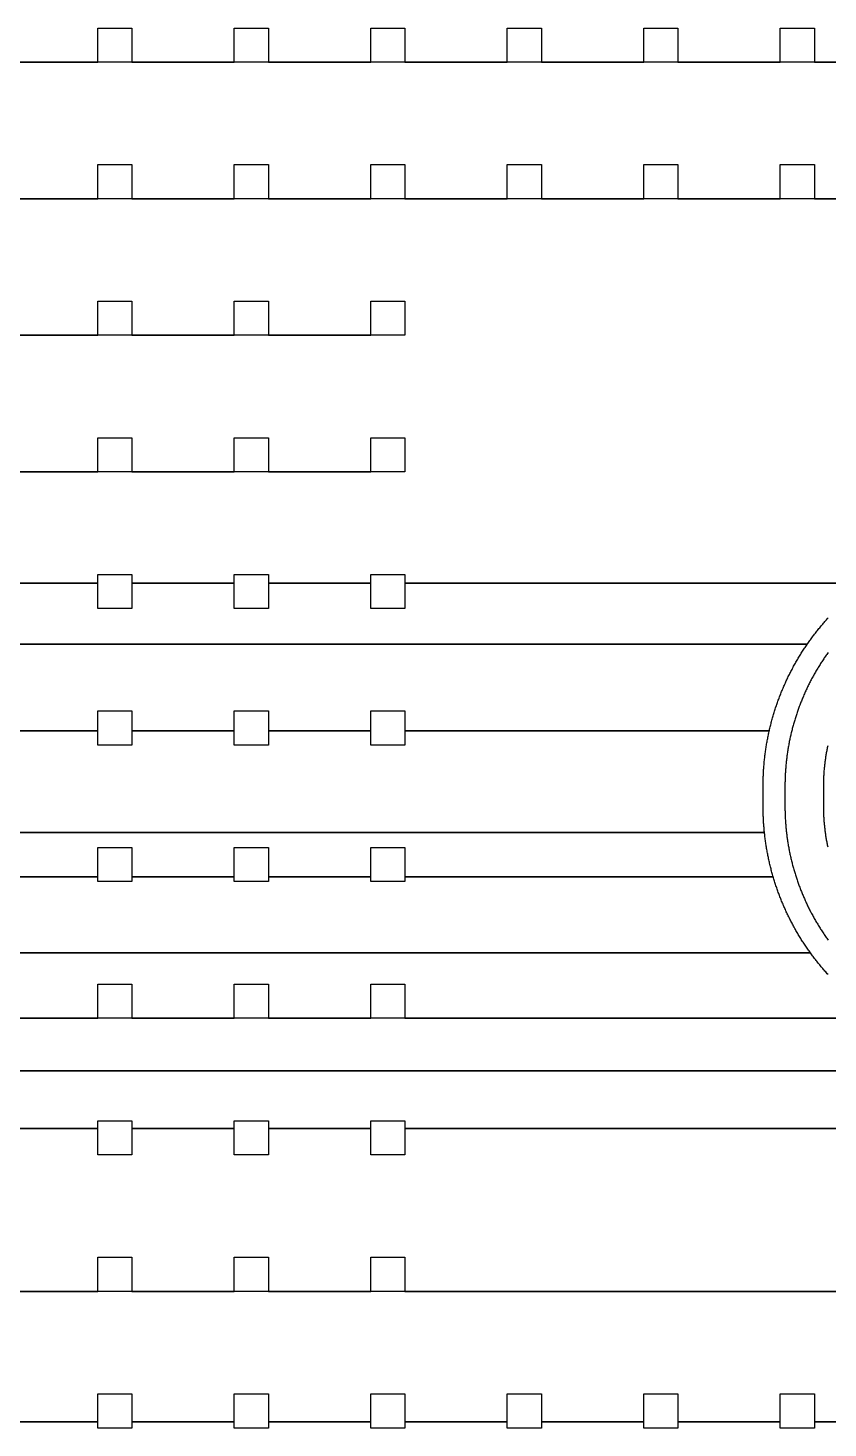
# Model space of a CAD drawing. Extents: x -3400 to 6900, y -3400 to 6900.
# Drawn here: x -214 to 373, y -1662 to -637 of the extents above; entities that cross this region are included whole.
import ezdxf

# ---------------------------------------------------------------- set-up
doc = ezdxf.new("R2010")
doc.units = 0
doc.layers.add('XOR', color=1, linetype='CONTINUOUS')

# ---------------------------------------------------------------- blocks, each defined once
blk = doc.blocks.new('CHIP_XOR')
at = {"layer": '5'}
for points in [[(-337.5, -862.5), (-262.5, -862.5), (-262.5, -837.5), (-237.5, -837.5), (-237.5, -862.5), (-162.5, -862.5), (-162.5, -837.5), (-137.5, -837.5), (-137.5, -862.5), (-62.5, -862.5), (-62.5, -837.5), (-37.5, -837.5), (-37.5, -862.5), (37.5, -862.5), (37.5, -837.5), (62.5, -837.5), (62.5, -862.5), (137.5, -862.5), (137.5, -837.5), (162.5, -837.5), (162.5, -862.5), (237.5, -862.5), (237.5, -837.5), (262.5, -837.5), (262.5, -862.5), (337.5, -862.5)], [(-337.5, -762.5), (-262.5, -762.5), (-262.5, -737.5), (-237.5, -737.5), (-237.5, -762.5), (-162.5, -762.5), (-162.5, -737.5), (-137.5, -737.5), (-137.5, -762.5), (-62.5, -762.5), (-62.5, -737.5), (-37.5, -737.5), (-37.5, -762.5), (37.5, -762.5), (37.5, -737.5), (62.5, -737.5), (62.5, -762.5), (137.5, -762.5), (137.5, -737.5), (162.5, -737.5), (162.5, -762.5), (237.5, -762.5), (237.5, -737.5), (262.5, -737.5), (262.5, -762.5), (337.5, -762.5)], [(1937.5, -762.5), (550.18, -762.5), (537.5, -762.5), (462.5, -762.5), (437.5, -762.5), (362.5, -762.5), (337.5, -762.5), (262.5, -762.5), (237.5, -762.5), (162.5, -762.5), (137.5, -762.5), (62.5, -762.5), (37.5, -762.5), (-37.5, -762.5), (-62.5, -762.5), (-137.5, -762.5), (-162.5, -762.5), (-237.5, -762.5), (-262.5, -762.5), (-337.5, -762.5)], [(-579.174, -1143.983), (-262.5, -1143.983), (-262.5, -1137.5), (-237.5, -1137.5), (-237.5, -1143.983), (-162.5, -1143.983), (-162.5, -1137.5), (-137.5, -1137.5), (-137.5, -1143.983), (-62.5, -1143.983), (-62.5, -1137.5), (-37.5, -1137.5), (-37.5, -1143.983), (301.1905, -1143.983)], [(2334.91, -862.5), (-2334.91, -862.5)], [(-2334.91, -962.5), (-262.5, -962.5), (-262.5, -937.5), (-237.5, -937.5), (-237.5, -962.5), (-162.5, -962.5), (-162.5, -937.5), (-137.5, -937.5), (-137.5, -962.5), (-62.5, -962.5), (-62.5, -937.5), (-37.5, -937.5), (-37.5, -962.5), (-62.5, -962.5), (-137.5, -962.5), (-162.5, -962.5), (-237.5, -962.5), (-262.5, -962.5), (-2334.91, -962.5)], [(-2334.91, -1062.5), (-262.5, -1062.5), (-262.5, -1037.5), (-237.5, -1037.5), (-237.5, -1062.5), (-162.5, -1062.5), (-162.5, -1037.5), (-137.5, -1037.5), (-137.5, -1062.5), (-62.5, -1062.5), (-62.5, -1037.5), (-37.5, -1037.5), (-37.5, -1062.5), (-62.5, -1062.5), (-137.5, -1062.5), (-162.5, -1062.5), (-237.5, -1062.5), (-262.5, -1062.5), (-2334.91, -1062.5)], [(-531.0875, -1188.7245), (257.2465, -1188.7245), (257.6565, -1188.132), (258.1455, -1187.4325), (258.6375, -1186.7355), (259.133, -1186.0405), (259.632, -1185.348), (260.134, -1184.6575), (260.639, -1183.9695), (261.1475, -1183.284), (261.659, -1182.601), (262.174, -1181.92), (262.692, -1181.242), (263.213, -1180.566), (263.7375, -1179.8925), (264.265, -1179.2215), (264.7955, -1178.553), (265.329, -1177.887), (265.866, -1177.2235), (266.406, -1176.5625), (266.949, -1175.904), (267.495, -1175.248), (268.044, -1174.5945), (268.596, -1173.9435), (269.1515, -1173.2955), (269.7095, -1172.65), (270.271, -1172.007), (270.835, -1171.3665), (271.4025, -1170.729), (271.9725, -1170.0935), (272.5455, -1169.4615)], [(301.1905, -1143.983), (-37.5, -1143.983), (-37.5, -1162.5), (-62.5, -1162.5), (-62.5, -1143.983), (-137.5, -1143.983), (-137.5, -1162.5), (-162.5, -1162.5), (-162.5, -1143.983), (-237.5, -1143.983), (-237.5, -1162.5), (-262.5, -1162.5), (-262.5, -1143.983), (-579.174, -1143.983)], [(272.522, -1337.127), (272.3655, -1336.4), (272.2125, -1335.6725), (272.0635, -1334.944), (271.9185, -1334.215), (271.7775, -1333.485), (271.6405, -1332.7545), (271.507, -1332.023), (271.378, -1331.291), (271.2525, -1330.5585), (271.131, -1329.825), (271.0135, -1329.091), (270.9, -1328.356), (270.7905, -1327.621), (270.685, -1326.885), (270.583, -1326.1485), (270.4855, -1325.4115), (270.3915, -1324.674), (270.302, -1323.936), (270.216, -1323.1975), (270.1345, -1322.4585), (270.0565, -1321.7195), (269.9825, -1320.9795), (269.9125, -1320.2395), (269.847, -1319.499), (269.785, -1318.758), (269.727, -1318.017), (269.673, -1317.2755), (269.623, -1316.534), (269.577, -1315.792), (269.535, -1315.0495), (269.497, -1314.307), (269.463, -1313.5645), (269.433, -1312.8215), (269.407, -1312.079), (269.385, -1311.3355), (269.367, -1310.5925), (269.353, -1309.849), (269.343, -1309.106), (269.337, -1308.3625), (269.335, -1307.619), (269.335, -1292.381), (269.337, -1291.6375), (269.343, -1290.894), (269.353, -1290.151), (269.367, -1289.4075), (269.385, -1288.6645), (269.407, -1287.921), (269.433, -1287.1785), (269.463, -1286.4355), (269.497, -1285.693), (269.535, -1284.9505), (269.577, -1284.208), (269.623, -1283.466), (269.673, -1282.7245), (269.727, -1281.983), (269.785, -1281.242), (269.847, -1280.501), (269.9125, -1279.7605), (269.9825, -1279.0205), (270.0565, -1278.2805), (270.1345, -1277.5415), (270.216, -1276.8025), (270.302, -1276.064), (270.3915, -1275.326), (270.4855, -1274.5885), (270.583, -1273.8515), (270.685, -1273.115), (270.7905, -1272.379), (270.9, -1271.644), (271.0135, -1270.909), (271.131, -1270.175), (271.2525, -1269.4415), (271.378, -1268.709), (271.507, -1267.977), (271.6405, -1267.2455), (271.7775, -1266.515), (271.9185, -1265.785), (272.0635, -1265.056), (272.2125, -1264.3275), (272.3655, -1263.6), (272.522, -1262.873)], [(272.585, -1194.74), (272.109, -1195.4015), (271.636, -1196.0655), (271.1665, -1196.7315), (270.7, -1197.4), (270.2365, -1198.0705), (269.777, -1198.7435), (269.3205, -1199.4185), (268.867, -1200.096), (268.417, -1200.776), (267.9705, -1201.4575), (267.5275, -1202.1415), (267.0875, -1202.828), (266.651, -1203.516), (266.2175, -1204.2065), (265.788, -1204.899), (265.3615, -1205.594), (264.9385, -1206.2905), (264.519, -1206.9895), (264.103, -1207.69), (263.69, -1208.393), (263.281, -1209.098), (262.875, -1209.805), (262.4725, -1210.5135), (262.074, -1211.2245), (261.6785, -1211.9375), (261.2865, -1212.652), (260.898, -1213.3685), (260.513, -1214.087), (260.132, -1214.8075), (259.754, -1215.5295), (259.3795, -1216.2535), (259.009, -1216.9795), (258.642, -1217.707), (258.278, -1218.4365), (257.918, -1219.168), (257.5615, -1219.901), (257.209, -1220.6355), (256.8595, -1221.372), (256.514, -1222.1105), (256.172, -1222.85), (255.8335, -1223.5915), (255.4985, -1224.335), (255.1675, -1225.0795), (254.84, -1225.826), (254.516, -1226.574), (254.196, -1227.3235), (253.8795, -1228.0745), (253.5665, -1228.827), (253.2575, -1229.5815), (252.952, -1230.337), (252.65, -1231.0945), (252.352, -1231.853), (252.0575, -1232.613), (251.767, -1233.3745), (251.48, -1234.1375), (251.197, -1234.9015), (250.9175, -1235.6675), (250.642, -1236.4345), (250.37, -1237.203), (250.102, -1237.9725), (249.8375, -1238.7435), (249.577, -1239.516), (249.3205, -1240.2895), (249.0675, -1241.0645), (248.818, -1241.8405), (248.5725, -1242.6175), (248.331, -1243.396), (248.093, -1244.1755), (247.859, -1244.9565), (247.629, -1245.7385), (247.403, -1246.5215), (247.1805, -1247.3055), (246.9615, -1248.0905), (246.747, -1248.877), (246.536, -1249.6645), (246.3285, -1250.4525), (246.1255, -1251.242), (245.926, -1252.0325), (245.7305, -1252.8235), (245.539, -1253.616), (245.351, -1254.409), (245.1675, -1255.203), (244.9875, -1255.998), (244.8115, -1256.794), (244.639, -1257.5905), (244.471, -1258.388), (244.3065, -1259.1865), (244.146, -1259.9855), (243.9895, -1260.7855), (243.8365, -1261.586), (243.688, -1262.3875), (243.543, -1263.1895), (243.4025, -1263.9925), (243.2655, -1264.796), (243.1325, -1265.6), (243.003, -1266.405), (242.878, -1267.21), (242.757, -1268.016), (242.6395, -1268.823), (242.5265, -1269.63), (242.417, -1270.4375), (242.3115, -1271.246), (242.21, -1272.0545), (242.1125, -1272.864), (242.019, -1273.6735), (241.9295, -1274.484), (241.844, -1275.2945), (241.7625, -1276.1055), (241.6845, -1276.9165), (241.611, -1277.7285), (241.5415, -1278.5405), (241.4755, -1279.353), (241.414, -1280.1655), (241.356, -1280.9785), (241.302, -1281.792), (241.2525, -1282.6055), (241.2065, -1283.4195), (241.1645, -1284.2335), (241.127, -1285.0475), (241.093, -1285.862), (241.063, -1286.6765), (241.037, -1287.491), (241.015, -1288.306), (240.997, -1289.121), (240.983, -1289.936), (240.973, -1290.751), (240.967, -1291.566), (240.965, -1292.381), (240.965, -1307.619), (240.967, -1308.434), (240.973, -1309.249), (240.983, -1310.064), (240.997, -1310.879), (241.015, -1311.694), (241.037, -1312.509), (241.063, -1313.3235), (241.093, -1314.138), (241.127, -1314.9525), (241.1645, -1315.7665), (241.2065, -1316.5805), (241.2525, -1317.3945), (241.302, -1318.208), (241.356, -1319.0215), (241.414, -1319.8345), (241.4755, -1320.647), (241.5415, -1321.4595), (241.611, -1322.2715), (241.6845, -1323.0835), (241.7625, -1323.8945), (241.844, -1324.7055), (241.9295, -1325.516), (242.019, -1326.3265), (242.1125, -1327.136), (242.21, -1327.9455), (242.3115, -1328.754), (242.417, -1329.5625), (242.5265, -1330.37), (242.6395, -1331.177), (242.757, -1331.984), (242.878, -1332.79), (243.003, -1333.595), (243.1325, -1334.4), (243.2655, -1335.204), (243.4025, -1336.0075), (243.543, -1336.8105), (243.688, -1337.6125), (243.8365, -1338.414), (243.9895, -1339.2145), (244.146, -1340.0145), (244.3065, -1340.8135), (244.471, -1341.612), (244.639, -1342.4095), (244.8115, -1343.206), (244.9875, -1344.002), (245.1675, -1344.797), (245.351, -1345.591), (245.539, -1346.384), (245.7305, -1347.1765), (245.926, -1347.9675), (246.1255, -1348.758), (246.3285, -1349.5475), (246.536, -1350.3355), (246.747, -1351.123), (246.9615, -1351.9095), (247.1805, -1352.6945), (247.403, -1353.4785), (247.629, -1354.2615), (247.859, -1355.0435), (248.093, -1355.8245), (248.331, -1356.604), (248.5725, -1357.3825), (248.818, -1358.1595), (249.0675, -1358.9355), (249.3205, -1359.7105), (249.577, -1360.484), (249.8375, -1361.2565), (250.102, -1362.0275), (250.37, -1362.797), (250.642, -1363.5655), (250.9175, -1364.3325), (251.197, -1365.0985), (251.48, -1365.8625), (251.767, -1366.6255), (252.0575, -1367.387), (252.352, -1368.147), (252.65, -1368.9055), (252.952, -1369.663), (253.2575, -1370.4185), (253.5665, -1371.173), (253.8795, -1371.9255), (254.196, -1372.6765), (254.516, -1373.426), (254.84, -1374.174), (255.1675, -1374.9205), (255.4985, -1375.665), (255.8335, -1376.4085), (256.172, -1377.15), (256.514, -1377.8895), (256.8595, -1378.628), (257.209, -1379.3645), (257.5615, -1380.099), (257.918, -1380.832), (258.278, -1381.5635), (258.642, -1382.293), (259.009, -1383.0205), (259.3795, -1383.7465), (259.754, -1384.4705), (260.132, -1385.1925), (260.513, -1385.913), (260.898, -1386.6315), (261.2865, -1387.348), (261.6785, -1388.0625), (262.074, -1388.7755), (262.4725, -1389.4865), (262.875, -1390.195), (263.281, -1390.902), (263.69, -1391.607), (264.103, -1392.31), (264.519, -1393.0105), (264.9385, -1393.7095), (265.3615, -1394.406), (265.788, -1395.101), (266.2175, -1395.7935), (266.651, -1396.484), (267.0875, -1397.172), (267.5275, -1397.8585), (267.9705, -1398.5425), (268.417, -1399.224), (268.867, -1399.904), (269.3205, -1400.5815), (269.777, -1401.2565), (270.2365, -1401.9295), (270.7, -1402.6), (271.1665, -1403.2685), (271.636, -1403.9345), (272.109, -1404.5985), (272.585, -1405.26)], [(-520.0475, -1251.975), (-262.5, -1251.975), (-262.5, -1237.5), (-237.5, -1237.5), (-237.5, -1251.975), (-162.5, -1251.975), (-162.5, -1237.5), (-137.5, -1237.5), (-137.5, -1251.975), (-62.5, -1251.975), (-62.5, -1237.5), (-37.5, -1237.5), (-37.5, -1251.975), (229.493, -1251.975), (229.5425, -1251.756), (229.7345, -1250.9245), (229.93, -1250.094), (230.13, -1249.264), (230.3335, -1248.435), (230.5405, -1247.607), (230.752, -1246.7805), (230.967, -1245.9545), (231.186, -1245.1295), (231.409, -1244.3055), (231.6355, -1243.4825), (231.866, -1242.661), (232.1005, -1241.84), (232.3385, -1241.0205), (232.5805, -1240.202), (232.8265, -1239.385), (233.076, -1238.5685), (233.3295, -1237.7535), (233.587, -1236.94), (233.848, -1236.1275), (234.113, -1235.316), (234.3815, -1234.506), (234.654, -1233.697), (234.93, -1232.8895), (235.21, -1232.083), (235.494, -1231.2785), (235.7815, -1230.4745), (236.073, -1229.6725), (236.368, -1228.8715), (236.6665, -1228.072), (236.969, -1227.274), (237.2755, -1226.4775), (237.5855, -1225.682), (237.899, -1224.8885), (238.2165, -1224.096), (238.5375, -1223.3055), (238.862, -1222.516), (239.1905, -1221.728), (239.523, -1220.942), (239.8585, -1220.1575), (240.198, -1219.3745), (240.5415, -1218.593), (240.888, -1217.813), (241.2385, -1217.0345), (241.5925, -1216.258), (241.95, -1215.483), (242.3115, -1214.71), (242.6765, -1213.9385), (243.045, -1213.1685), (243.417, -1212.4005), (243.793, -1211.634), (244.172, -1210.8695), (244.555, -1210.1065), (244.9415, -1209.3455), (245.3315, -1208.5865), (245.725, -1207.829), (246.122, -1207.0735), (246.5225, -1206.32), (246.9265, -1205.568), (247.334, -1204.8185), (247.745, -1204.0705), (248.16, -1203.3245), (248.578, -1202.58), (248.9995, -1201.838), (249.4245, -1201.098), (249.853, -1200.36), (250.285, -1199.6235), (250.72, -1198.8895), (251.159, -1198.1575), (251.601, -1197.4275), (252.047, -1196.6995), (252.496, -1195.9735), (252.948, -1195.25), (253.404, -1194.5285), (253.863, -1193.809), (254.3255, -1193.0915), (254.7915, -1192.3765), (255.2605, -1191.6635), (255.733, -1190.9525), (256.209, -1190.244), (256.688, -1189.538), (257.1705, -1188.834), (257.2465, -1188.7245), (-531.0875, -1188.7245)], [(-563.455, -1326.39), (225.933, -1326.39), (225.93, -1326.363), (225.8445, -1325.5135), (225.7625, -1324.664), (225.685, -1323.814), (225.6115, -1322.964), (225.5415, -1322.113), (225.4755, -1321.262), (225.414, -1320.411), (225.356, -1319.5595), (225.3025, -1318.7075), (225.2525, -1317.8555), (225.2065, -1317.0035), (225.1645, -1316.151), (225.127, -1315.298), (225.093, -1314.4455), (225.063, -1313.5925), (225.037, -1312.7395), (225.015, -1311.886), (224.997, -1311.033), (224.983, -1310.1795), (224.973, -1309.326), (224.967, -1308.4725), (224.965, -1307.619), (224.965, -1292.381), (224.967, -1291.5275), (224.973, -1290.674), (224.983, -1289.8205), (224.997, -1288.967), (225.015, -1288.114), (225.037, -1287.2605), (225.063, -1286.4075), (225.093, -1285.5545), (225.127, -1284.702), (225.1645, -1283.849), (225.2065, -1282.9965), (225.2525, -1282.1445), (225.3025, -1281.2925), (225.356, -1280.4405), (225.414, -1279.589), (225.4755, -1278.738), (225.5415, -1277.887), (225.6115, -1277.036), (225.685, -1276.186), (225.7625, -1275.336), (225.8445, -1274.4865), (225.93, -1273.637), (226.0195, -1272.7885), (226.113, -1271.94), (226.2105, -1271.092), (226.312, -1270.2445), (226.4175, -1269.398), (226.527, -1268.5515), (226.6405, -1267.7055), (226.758, -1266.86), (226.879, -1266.015), (227.0045, -1265.171), (227.1335, -1264.327), (227.2665, -1263.484), (227.4035, -1262.642), (227.5445, -1261.8), (227.6895, -1260.959), (227.8385, -1260.1185), (227.9915, -1259.279), (228.148, -1258.44), (228.3085, -1257.6015), (228.473, -1256.764), (228.6415, -1255.9275), (228.814, -1255.0915), (228.9905, -1254.2565), (229.1705, -1253.422), (229.3545, -1252.5885), (229.493, -1251.975), (-37.5, -1251.975), (-37.5, -1262.5), (-62.5, -1262.5), (-62.5, -1251.975), (-137.5, -1251.975), (-137.5, -1262.5), (-162.5, -1262.5), (-162.5, -1251.975), (-237.5, -1251.975), (-237.5, -1262.5), (-262.5, -1262.5), (-262.5, -1251.975), (-520.0475, -1251.975)], [(-1684.168, -1358.9795), (-262.5, -1358.9795), (-262.5, -1337.5), (-237.5, -1337.5), (-237.5, -1358.9795), (-162.5, -1358.9795), (-162.5, -1337.5), (-137.5, -1337.5), (-137.5, -1358.9795), (-62.5, -1358.9795), (-62.5, -1337.5), (-37.5, -1337.5), (-37.5, -1358.9795), (232.3385, -1358.9795), (232.3385, -1358.9795), (232.1005, -1358.16), (231.866, -1357.339), (231.6355, -1356.5175), (231.409, -1355.6945), (231.186, -1354.8705), (230.967, -1354.0455), (230.752, -1353.2195), (230.5405, -1352.393), (230.3335, -1351.565), (230.13, -1350.736), (229.93, -1349.906), (229.7345, -1349.0755), (229.5425, -1348.244), (229.3545, -1347.4115), (229.1705, -1346.578), (228.9905, -1345.7435), (228.814, -1344.9085), (228.6415, -1344.0725), (228.473, -1343.236), (228.3085, -1342.3985), (228.148, -1341.56), (227.9915, -1340.721), (227.8385, -1339.8815), (227.6895, -1339.041), (227.5445, -1338.2), (227.4035, -1337.358), (227.2665, -1336.516), (227.1335, -1335.673), (227.0045, -1334.829), (226.879, -1333.985), (226.758, -1333.14), (226.6405, -1332.2945), (226.527, -1331.4485), (226.4175, -1330.602), (226.312, -1329.7555), (226.2105, -1328.908), (226.159, -1328.456), (226.113, -1328.06), (226.0195, -1327.2115), (225.933, -1326.39), (-563.455, -1326.39)], [(-1722.163, -1414.7), (259.6665, -1414.7), (259.632, -1414.652), (259.133, -1413.9595), (258.6375, -1413.2645), (258.1455, -1412.5675), (257.6565, -1411.868), (257.1705, -1411.166), (256.688, -1410.462), (256.209, -1409.756), (255.733, -1409.0475), (255.2605, -1408.3365), (254.7915, -1407.6235), (254.3255, -1406.9085), (253.863, -1406.191), (253.404, -1405.4715), (252.948, -1404.75), (252.496, -1404.0265), (252.047, -1403.3005), (251.601, -1402.5725), (251.159, -1401.8425), (250.72, -1401.1105), (250.285, -1400.3765), (249.853, -1399.64), (249.4245, -1398.902), (248.9995, -1398.162), (248.578, -1397.42), (248.16, -1396.6755), (247.745, -1395.9295), (247.334, -1395.1815), (246.9265, -1394.432), (246.5225, -1393.68), (246.122, -1392.9265), (245.725, -1392.171), (245.3315, -1391.4135), (244.9415, -1390.6545), (244.555, -1389.8935), (244.172, -1389.1305), (243.793, -1388.366), (243.417, -1387.5995), (243.045, -1386.8315), (242.6765, -1386.0615), (242.3115, -1385.29), (241.95, -1384.517), (241.5925, -1383.742), (241.2385, -1382.9655), (240.888, -1382.187), (240.5415, -1381.407), (240.198, -1380.6255), (239.8585, -1379.8425), (239.523, -1379.058), (239.1905, -1378.272), (238.862, -1377.484), (238.5375, -1376.6945), (238.2165, -1375.904), (237.899, -1375.1115), (237.5855, -1374.318), (237.2755, -1373.5225), (236.969, -1372.726), (236.6665, -1371.928), (236.368, -1371.1285), (236.073, -1370.3275), (235.7815, -1369.5255), (235.494, -1368.7215), (235.21, -1367.917), (234.93, -1367.1105), (234.654, -1366.303), (234.3815, -1365.494), (234.113, -1364.684), (233.848, -1363.8725), (233.587, -1363.06), (233.3295, -1362.2465), (233.076, -1361.4315), (232.8265, -1360.615), (232.5805, -1359.798), (232.3385, -1358.9795), (-37.5, -1358.9795), (-37.5, -1362.5), (-62.5, -1362.5), (-62.5, -1358.9795), (-137.5, -1358.9795), (-137.5, -1362.5), (-162.5, -1362.5), (-162.5, -1358.9795), (-237.5, -1358.9795), (-237.5, -1362.5), (-262.5, -1362.5), (-262.5, -1358.9795), (-1684.168, -1358.9795)], [(272.5455, -1430.5385), (271.9725, -1429.9065), (271.4025, -1429.271), (271.312, -1429.1695), (270.835, -1428.6335), (270.271, -1427.993), (269.7095, -1427.35), (269.1515, -1426.7045), (268.596, -1426.0565), (268.044, -1425.4055), (267.495, -1424.752), (266.949, -1424.096), (266.406, -1423.4375), (265.866, -1422.7765), (265.329, -1422.113), (264.7955, -1421.447), (264.265, -1420.7785), (263.7375, -1420.1075), (263.213, -1419.434), (262.692, -1418.758), (262.174, -1418.08), (261.659, -1417.399), (261.1475, -1416.716), (260.639, -1416.0305), (260.134, -1415.3425), (259.6665, -1414.7), (-1722.163, -1414.7)], [(-1722.548, -1462.5), (-262.5, -1462.5), (-262.5, -1437.5), (-237.5, -1437.5), (-237.5, -1462.5), (-162.5, -1462.5), (-162.5, -1437.5), (-137.5, -1437.5), (-137.5, -1462.5), (-62.5, -1462.5), (-62.5, -1437.5), (-37.5, -1437.5), (-37.5, -1462.5), (310.877, -1462.5)], [(310.877, -1462.5), (-1722.548, -1462.5)], [(-1704.6395, -1501.025), (1317.474, -1501.025)], [(1317.474, -1501.025), (-1704.6395, -1501.025)], [(-1937.5, -1543.275), (-262.5, -1543.275), (-262.5, -1537.5), (-237.5, -1537.5), (-237.5, -1543.275), (-162.5, -1543.275), (-162.5, -1537.5), (-137.5, -1537.5), (-137.5, -1543.275), (-62.5, -1543.275), (-62.5, -1537.5), (-37.5, -1537.5), (-37.5, -1543.275), (1367.937, -1543.275)], [(-337.5, -1662.5), (-262.5, -1662.5), (-262.5, -1637.5), (-237.5, -1637.5), (-237.5, -1662.5), (-162.5, -1662.5), (-162.5, -1637.5), (-137.5, -1637.5), (-137.5, -1662.5), (-62.5, -1662.5), (-62.5, -1637.5), (-37.5, -1637.5), (-37.5, -1662.5), (1384.2705, -1662.5)], [(1367.937, -1543.275), (-37.5, -1543.275), (-37.5, -1562.5), (-62.5, -1562.5), (-62.5, -1543.275), (-137.5, -1543.275), (-137.5, -1562.5), (-162.5, -1562.5), (-162.5, -1543.275), (-237.5, -1543.275), (-237.5, -1562.5), (-262.5, -1562.5), (-262.5, -1543.275), (-337.5, -1543.275)], [(1384.2705, -1662.5), (-2293.3055, -1662.5)], [(-337.5, -1757.914), (-262.5, -1757.914), (-262.5, -1737.5), (-237.5, -1737.5), (-237.5, -1757.914), (-162.5, -1757.914), (-162.5, -1737.5), (-137.5, -1737.5), (-137.5, -1757.914), (-62.5, -1757.914), (-62.5, -1737.5), (-37.5, -1737.5), (-37.5, -1757.914), (37.5, -1757.914), (37.5, -1737.5), (62.5, -1737.5), (62.5, -1757.914), (137.5, -1757.914), (137.5, -1737.5), (162.5, -1737.5), (162.5, -1757.914), (237.5, -1757.914), (237.5, -1737.5), (262.5, -1737.5), (262.5, -1757.914), (337.5, -1757.914)], [(337.5, -1757.914), (262.5, -1757.914), (262.5, -1762.5), (237.5, -1762.5), (237.5, -1757.914), (162.5, -1757.914), (162.5, -1762.5), (137.5, -1762.5), (137.5, -1757.914), (62.5, -1757.914), (62.5, -1762.5), (37.5, -1762.5), (37.5, -1757.914), (-37.5, -1757.914), (-37.5, -1762.5), (-62.5, -1762.5), (-62.5, -1757.914), (-137.5, -1757.914), (-137.5, -1762.5), (-162.5, -1762.5), (-162.5, -1757.914), (-237.5, -1757.914), (-237.5, -1762.5), (-262.5, -1762.5), (-262.5, -1757.914), (-337.5, -1757.914)]]:
    blk.add_lwpolyline(points, dxfattribs=at)

msp = doc.modelspace()

# ---------------------------------------------------------------- block references
at = {"layer": 'XOR'}
msp.add_blockref('CHIP_XOR', (100, 100), dxfattribs=at)

doc.saveas('drawing.dxf')
